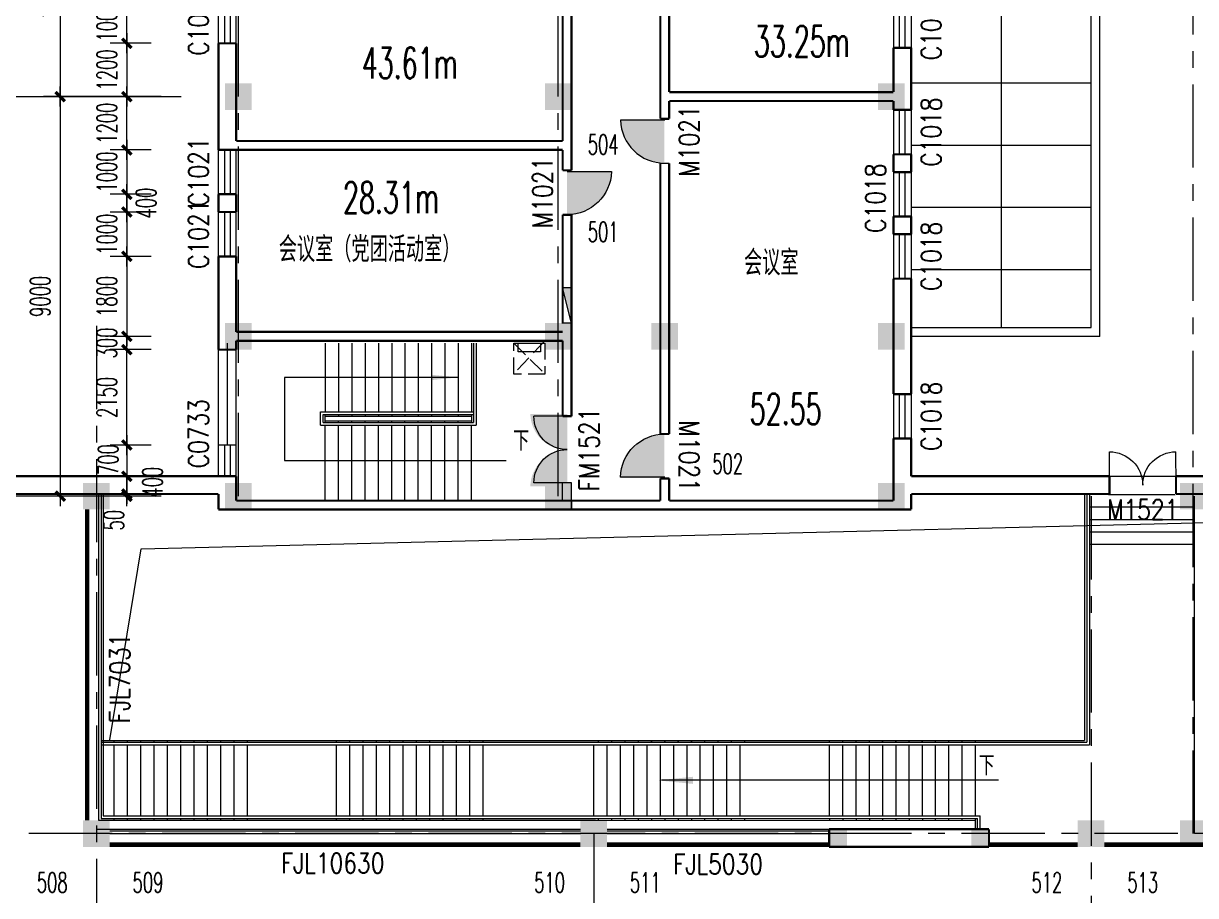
# Model space of a CAD drawing. Extents: x 1575758 to 1999219, y -897052 to -636879.
# Drawn here: x 1929906 to 1956300, y -697603 to -677960 of the extents above; entities that cross this region are included whole.
import ezdxf
from ezdxf.enums import TextEntityAlignment as Align

# ---------------------------------------------------------------- set-up
doc = ezdxf.new("R2010")
doc.units = 0
doc.header["$LTSCALE"] = 1500
doc.header["$MEASUREMENT"] = 0
doc.linetypes.add('CENTER', pattern=[2, 1.25, -0.25, 0.25, -0.25])
doc.linetypes.add('DASH', pattern=[0.35, 0.25, -0.1])
doc.layers.get('0').update_dxf_attribs({"linetype": 'CONTINUOUS', "lineweight": 5})
doc.layers.get('DEFPOINTS').update_dxf_attribs({"linetype": 'CONTINUOUS', "lineweight": 5})
for name, color, linetype, lineweight in [('AXIS', 7, 'CONTINUOUS', 5), ('COLUMN', 7, 'CONTINUOUS', 5), ('DOTE', 7, 'CENTER', 5), ('OTHER', 7, 'CONTINUOUS', 5), ('P-S-TEXT', 7, 'CONTINUOUS', 5), ('PUB_DIM', 7, 'CONTINUOUS', 5), ('STAIR', 7, 'CONTINUOUS', 0), ('WALL', 7, 'CONTINUOUS', 5), ('WINDOW', 7, 'CONTINUOUS', 0), ('WINDOW_TEXT', 7, 'CONTINUOUS', 5), ('我的', 7, 'CONTINUOUS', 5), ('消火栓', 7, 'CONTINUOUS', 5), ('玻璃', 7, 'CONTINUOUS', 5), ('看线', 7, 'CONTINUOUS', 5), ('防火卷帘', 7, 'CONTINUOUS', 5), ('防火卷帘名称', 7, 'CONTINUOUS', 5)]:
    doc.layers.add(name, color=color, linetype=linetype, lineweight=lineweight)
doc.layers.add('防火门', color=10, linetype='CONTINUOUS')
doc.layers.add('防盗门', color=180, linetype='CONTINUOUS')
doc.styles.add('_SIMPLEX', font='SIMPLEX.shx', dxfattribs={"width": 0.6})
doc.styles.add('DIM_FONT', font='romans.shx', dxfattribs={"width": 0.6})
doc.styles.add('H1', font='romans.shx', dxfattribs={"width": 1.2, "bigfont": 'hztxt.shx'})
doc.styles.add('SIMPLEX', font='SIMPLEX.SHX', dxfattribs={"width": 0.6})
doc.dimstyles.new('NORMAL', dxfattribs={"dimscale": 1.5, "dimtxt": 300, "dimasz": 1, "dimexe": 250, "dimexo": 300, "dimgap": 150, "dimtad": 1, "dimdec": 0, "dimdsep": 46, "dimtxsty": 'DIM_FONT', "dimblk1": '_DIMX', "dimblk2": '_DIMX', "dimsah": 1, "dimcen": 2.5, "dimdle": 0.3, "dimclrd": 256, "dimclre": 256, "dimclrt": 256, "dimadec": 0, "dimazin": 0, "dimtfac": 1, "dimtdec": 0, "dimtix": 1, "dimtmove": 2, "dimatfit": 3, "dimldrblk": '_DIMX', "dimfxl": 1, "dimtvp": 1, "dimtolj": 1, "dimtzin": 0, "dimlwd": -1, "dimlwe": -1, "dimarcsym": 0})

# ---------------------------------------------------------------- blocks, each defined once
blk = doc.blocks.new('_FZH')
blk.add_solid([(0.5, -0.5), (-0.5, -0.5), (0.5, 0.5), (-0.5, 0.5)])
blk = doc.blocks.new('_ARROW')
blk.add_solid([(0, 0), (-1, 0.1), (-1, -0.1)])
blk = doc.blocks.new('M_A2ZXL')
blk.add_line((-0.472, 0), (-0.472, -1))
blk.add_arc((-0.5, 0), 1, 271.6231, 0)
blk = doc.blocks.new('_WBLK')
for p, q in [((-0.5, 0.5), (0.5, 0.5)), ((0.5, 0.167), (-0.5, 0.167)), ((0.5, -0.167), (-0.5, -0.167)), ((-0.5, -0.5), (0.5, -0.5))]:
    blk.add_line(p, q)
at = {"layer": 'WINDOW_TEXT', "style": 'SIMPLEX', "flags": 9}
blk.add_attdef('A', text='', height=1, dxfattribs=at).set_placement((0, 1.5), align=Align.MIDDLE)
blk = doc.blocks.new('_DIMX')
blk.add_line((-150, 0), (150, 0))
at = {"const_width": 50}
blk.add_lwpolyline([(-70, -70), (70, 70)], dxfattribs=at)
blk = doc.blocks.new('*D1114')
at = {"layer": 'AXIS'}
for p, q in [((1933004, -679608), (1930359, -679608)), ((1930734, -679609), (1930734, -688606)), ((1933004, -688608), (1930359, -688608))]:
    blk.add_line(p, q, dxfattribs=at)
at = {"layer": 'DEFPOINTS', "color": 0, "lineweight": 5}
for p in [(1933454, -679608), (1930734, -688608), (1933454, -688608)]:
    blk.add_point(p, dxfattribs=at)
at = {"layer": 'AXIS', "xscale": 1.5, "yscale": 1.5, "zscale": 1.5}
for p, rotation in [((1930734, -679608), 90), ((1930734, -688608), 270)]:
    blk.add_blockref('_DIMX', p, dxfattribs=dict(at, rotation=rotation))
at = {"layer": 'AXIS', "insert": (1930284, -684108), "char_height": 450, "attachment_point": 5, "rotation": 90, "style": 'DIM_FONT'}
blk.add_mtext('\\A1;9000', dxfattribs=at)
blk = doc.blocks.new('*D1115')
at = {"layer": 'AXIS'}
for p, q in [((1932692, -653358), (1928859, -653358)), ((1929234, -653359), (1929234, -688606)), ((1932692, -688608), (1928859, -688608))]:
    blk.add_line(p, q, dxfattribs=at)
at = {"layer": 'DEFPOINTS', "color": 0, "lineweight": 5}
for p in [(1933142, -653358), (1929234, -688608), (1933142, -688608)]:
    blk.add_point(p, dxfattribs=at)
at = {"layer": 'AXIS', "xscale": 1.5, "yscale": 1.5, "zscale": 1.5}
for p, rotation in [((1929234, -653358), 90), ((1929234, -688608), 270)]:
    blk.add_blockref('_DIMX', p, dxfattribs=dict(at, rotation=rotation))
at = {"layer": 'AXIS', "insert": (1928784, -670983), "char_height": 450, "attachment_point": 5, "rotation": 90, "style": 'DIM_FONT'}
blk.add_mtext('\\A1;35250', dxfattribs=at)
blk = doc.blocks.new('*D1133')
at = {"layer": 'DEFPOINTS', "color": 0, "lineweight": 5}
for p in [(1932234, -688558), (1933234, -688558), (1933234, -688608)]:
    blk.add_point(p, dxfattribs=at)
at = {"layer": 'PUB_DIM'}
for p, q in [((1932784, -688558), (1931859, -688558)), ((1932784, -688608), (1931859, -688608)), ((1932234, -688556), (1932234, -688555)), ((1932234, -688608), (1932234, -688558)), ((1932234, -688609), (1932234, -688611))]:
    blk.add_line(p, q, dxfattribs=at)
at = {"layer": 'PUB_DIM', "xscale": 1.5, "yscale": 1.5, "zscale": 1.5}
for p, rotation in [((1932234, -688558), 270), ((1932234, -688608), 90)]:
    blk.add_blockref('_DIMX', p, dxfattribs=dict(at, rotation=rotation))
at = {"layer": 'PUB_DIM', "insert": (1931943, -689149), "char_height": 450, "attachment_point": 5, "rotation": 90, "style": 'DIM_FONT'}
blk.add_mtext('\\A1;50', dxfattribs=at)
blk = doc.blocks.new('*D1514')
at = {"layer": 'DEFPOINTS', "color": 0, "lineweight": 5}
for p in [(1933234, -678408), (1932234, -679608), (1933234, -679608)]:
    blk.add_point(p, dxfattribs=at)
at = {"layer": 'PUB_DIM'}
for p, q in [((1932784, -678408), (1931859, -678408)), ((1932234, -678406), (1932234, -678405)), ((1932234, -678408), (1932234, -679608)), ((1932784, -679608), (1931859, -679608)), ((1932234, -679609), (1932234, -679611))]:
    blk.add_line(p, q, dxfattribs=at)
at = {"layer": 'PUB_DIM', "xscale": 1.5, "yscale": 1.5, "zscale": 1.5}
for p, rotation in [((1932234, -678408), 270), ((1932234, -679608), 90)]:
    blk.add_blockref('_DIMX', p, dxfattribs=dict(at, rotation=rotation))
at = {"layer": 'PUB_DIM', "insert": (1931784, -679008), "char_height": 450, "attachment_point": 5, "rotation": 90, "style": 'DIM_FONT'}
blk.add_mtext('\\A1;1200', dxfattribs=at)
blk = doc.blocks.new('*D1515')
at = {"layer": 'DEFPOINTS', "color": 0, "lineweight": 5}
for p in [(1932234, -677408), (1933234, -677408), (1933234, -678408)]:
    blk.add_point(p, dxfattribs=at)
at = {"layer": 'PUB_DIM'}
for p, q in [((1932784, -677408), (1931859, -677408)), ((1932234, -677406), (1932234, -677405)), ((1932234, -678408), (1932234, -677408)), ((1932784, -678408), (1931859, -678408)), ((1932234, -678409), (1932234, -678411))]:
    blk.add_line(p, q, dxfattribs=at)
at = {"layer": 'PUB_DIM', "xscale": 1.5, "yscale": 1.5, "zscale": 1.5}
for p, rotation in [((1932234, -677408), 270), ((1932234, -678408), 90)]:
    blk.add_blockref('_DIMX', p, dxfattribs=dict(at, rotation=rotation))
at = {"layer": 'PUB_DIM', "insert": (1931784, -677908), "char_height": 450, "attachment_point": 5, "rotation": 90, "style": 'DIM_FONT'}
blk.add_mtext('\\A1;1000', dxfattribs=at)
blk = doc.blocks.new('*D1523')
at = {"layer": 'DEFPOINTS', "color": 0, "lineweight": 5}
for p in [(1932234, -679608), (1933234, -679608), (1933234, -680808)]:
    blk.add_point(p, dxfattribs=at)
at = {"layer": 'PUB_DIM'}
for p, q in [((1932784, -679608), (1931859, -679608)), ((1932234, -679606), (1932234, -679605)), ((1932234, -680808), (1932234, -679608)), ((1932784, -680808), (1931859, -680808)), ((1932234, -680809), (1932234, -680811))]:
    blk.add_line(p, q, dxfattribs=at)
at = {"layer": 'PUB_DIM', "xscale": 1.5, "yscale": 1.5, "zscale": 1.5}
for p, rotation in [((1932234, -679608), 270), ((1932234, -680808), 90)]:
    blk.add_blockref('_DIMX', p, dxfattribs=dict(at, rotation=rotation))
at = {"layer": 'PUB_DIM', "insert": (1931784, -680208), "char_height": 450, "attachment_point": 5, "rotation": 90, "style": 'DIM_FONT'}
blk.add_mtext('\\A1;1200', dxfattribs=at)
blk = doc.blocks.new('*D1524')
at = {"layer": 'DEFPOINTS', "color": 0, "lineweight": 5}
for p in [(1933234, -680808), (1932234, -681808), (1933234, -681808)]:
    blk.add_point(p, dxfattribs=at)
at = {"layer": 'PUB_DIM'}
for p, q in [((1932784, -680808), (1931859, -680808)), ((1932234, -680806), (1932234, -680805)), ((1932234, -680808), (1932234, -681808)), ((1932784, -681808), (1931859, -681808)), ((1932234, -681809), (1932234, -681811))]:
    blk.add_line(p, q, dxfattribs=at)
at = {"layer": 'PUB_DIM', "xscale": 1.5, "yscale": 1.5, "zscale": 1.5}
for p, rotation in [((1932234, -680808), 270), ((1932234, -681808), 90)]:
    blk.add_blockref('_DIMX', p, dxfattribs=dict(at, rotation=rotation))
at = {"layer": 'PUB_DIM', "insert": (1931784, -681308), "char_height": 450, "attachment_point": 5, "rotation": 90, "style": 'DIM_FONT'}
blk.add_mtext('\\A1;1000', dxfattribs=at)
blk = doc.blocks.new('*D1525')
at = {"layer": 'DEFPOINTS', "color": 0, "lineweight": 5}
for p in [(1932234, -681808), (1933234, -681808), (1933234, -682208)]:
    blk.add_point(p, dxfattribs=at)
at = {"layer": 'PUB_DIM'}
for p, q in [((1932784, -681808), (1931859, -681808)), ((1932234, -681806), (1932234, -681805)), ((1932234, -682208), (1932234, -681808)), ((1932784, -682208), (1931859, -682208)), ((1932234, -682209), (1932234, -682211))]:
    blk.add_line(p, q, dxfattribs=at)
at = {"layer": 'PUB_DIM', "xscale": 1.5, "yscale": 1.5, "zscale": 1.5}
for p, rotation in [((1932234, -681808), 270), ((1932234, -682208), 90)]:
    blk.add_blockref('_DIMX', p, dxfattribs=dict(at, rotation=rotation))
at = {"layer": 'PUB_DIM', "insert": (1932666, -682008), "char_height": 450, "attachment_point": 5, "rotation": 90, "style": 'DIM_FONT'}
blk.add_mtext('\\A1;400', dxfattribs=at)
blk = doc.blocks.new('*D1526')
at = {"layer": 'DEFPOINTS', "color": 0, "lineweight": 5}
for p in [(1933234, -682208), (1932234, -683208), (1933234, -683208)]:
    blk.add_point(p, dxfattribs=at)
at = {"layer": 'PUB_DIM'}
for p, q in [((1932784, -682208), (1931859, -682208)), ((1932234, -682206), (1932234, -682205)), ((1932234, -682208), (1932234, -683208)), ((1932784, -683208), (1931859, -683208)), ((1932234, -683209), (1932234, -683211))]:
    blk.add_line(p, q, dxfattribs=at)
at = {"layer": 'PUB_DIM', "xscale": 1.5, "yscale": 1.5, "zscale": 1.5}
for p, rotation in [((1932234, -682208), 270), ((1932234, -683208), 90)]:
    blk.add_blockref('_DIMX', p, dxfattribs=dict(at, rotation=rotation))
at = {"layer": 'PUB_DIM', "insert": (1931784, -682708), "char_height": 450, "attachment_point": 5, "rotation": 90, "style": 'DIM_FONT'}
blk.add_mtext('\\A1;1000', dxfattribs=at)
blk = doc.blocks.new('*D1527')
at = {"layer": 'DEFPOINTS', "color": 0, "lineweight": 5}
for p in [(1933234, -683208), (1932234, -685008), (1933234, -685008)]:
    blk.add_point(p, dxfattribs=at)
at = {"layer": 'PUB_DIM'}
for p, q in [((1932784, -683208), (1931859, -683208)), ((1932234, -683209), (1932234, -685006)), ((1932784, -685008), (1931859, -685008))]:
    blk.add_line(p, q, dxfattribs=at)
at = {"layer": 'PUB_DIM', "xscale": 1.5, "yscale": 1.5, "zscale": 1.5}
for p, rotation in [((1932234, -683208), 90), ((1932234, -685008), 270)]:
    blk.add_blockref('_DIMX', p, dxfattribs=dict(at, rotation=rotation))
at = {"layer": 'PUB_DIM', "insert": (1931784, -684108), "char_height": 450, "attachment_point": 5, "rotation": 90, "style": 'DIM_FONT'}
blk.add_mtext('\\A1;1800', dxfattribs=at)
blk = doc.blocks.new('*D1528')
at = {"layer": 'DEFPOINTS', "color": 0, "lineweight": 5}
for p in [(1932234, -685308), (1933234, -685308), (1933234, -687458)]:
    blk.add_point(p, dxfattribs=at)
at = {"layer": 'PUB_DIM'}
for p, q in [((1932784, -685308), (1931859, -685308)), ((1932234, -687456), (1932234, -685309)), ((1932784, -687458), (1931859, -687458))]:
    blk.add_line(p, q, dxfattribs=at)
at = {"layer": 'PUB_DIM', "xscale": 1.5, "yscale": 1.5, "zscale": 1.5}
for p, rotation in [((1932234, -685308), 90), ((1932234, -687458), 270)]:
    blk.add_blockref('_DIMX', p, dxfattribs=dict(at, rotation=rotation))
at = {"layer": 'PUB_DIM', "insert": (1931784, -686383), "char_height": 450, "attachment_point": 5, "rotation": 90, "style": 'DIM_FONT'}
blk.add_mtext('\\A1;2150', dxfattribs=at)
blk = doc.blocks.new('*D1529')
at = {"layer": 'DEFPOINTS', "color": 0, "lineweight": 5}
for p in [(1933234, -687458), (1932234, -688158), (1933234, -688158)]:
    blk.add_point(p, dxfattribs=at)
at = {"layer": 'PUB_DIM'}
for p, q in [((1932784, -687458), (1931859, -687458)), ((1932234, -687459), (1932234, -688156)), ((1932784, -688158), (1931859, -688158))]:
    blk.add_line(p, q, dxfattribs=at)
at = {"layer": 'PUB_DIM', "xscale": 1.5, "yscale": 1.5, "zscale": 1.5}
for p, rotation in [((1932234, -687458), 90), ((1932234, -688158), 270)]:
    blk.add_blockref('_DIMX', p, dxfattribs=dict(at, rotation=rotation))
at = {"layer": 'PUB_DIM', "insert": (1931813, -687783), "char_height": 450, "attachment_point": 5, "rotation": 90, "style": 'DIM_FONT'}
blk.add_mtext('\\A1;700', dxfattribs=at)
blk = doc.blocks.new('M_A3PTU')
for p, q in [((-0.5, 0), (-0.499, -0.498)), ((0.5, 0), (0.499, -0.498))]:
    blk.add_line(p, q)
for centre, start, end in [((-0.498, -0.001), 269.885, 0.0763), ((0.498, -0.001), 179.9237, 270.115)]:
    blk.add_arc(centre, 0.498, start, end)
blk = doc.blocks.new('*D1766')
at = {"layer": 'AXIS'}
for p, q in [((1933004, -675108), (1930359, -675108)), ((1930734, -675109), (1930734, -679606)), ((1933004, -679608), (1930359, -679608))]:
    blk.add_line(p, q, dxfattribs=at)
at = {"layer": 'DEFPOINTS', "color": 0, "lineweight": 5}
for p in [(1933454, -675108), (1930734, -679608), (1933454, -679608)]:
    blk.add_point(p, dxfattribs=at)
at = {"layer": 'AXIS', "xscale": 1.5, "yscale": 1.5, "zscale": 1.5}
for p, rotation in [((1930734, -675108), 90), ((1930734, -679608), 270)]:
    blk.add_blockref('_DIMX', p, dxfattribs=dict(at, rotation=rotation))
at = {"layer": 'AXIS', "insert": (1930284, -677358), "char_height": 450, "attachment_point": 5, "rotation": 90, "style": 'DIM_FONT'}
blk.add_mtext('\\A1;4500', dxfattribs=at)
blk = doc.blocks.new('*D2222')
at = {"layer": 'DEFPOINTS', "color": 0, "lineweight": 5}
for p in [(1932234, -688158), (1933234, -688158), (1933234, -688558)]:
    blk.add_point(p, dxfattribs=at)
at = {"layer": 'PUB_DIM'}
for p, q in [((1932784, -688158), (1931859, -688158)), ((1932234, -688156), (1932234, -688155)), ((1932234, -688558), (1932234, -688158)), ((1932784, -688558), (1931859, -688558)), ((1932234, -688559), (1932234, -688561))]:
    blk.add_line(p, q, dxfattribs=at)
at = {"layer": 'PUB_DIM', "xscale": 1.5, "yscale": 1.5, "zscale": 1.5}
for p, rotation in [((1932234, -688158), 270), ((1932234, -688558), 90)]:
    blk.add_blockref('_DIMX', p, dxfattribs=dict(at, rotation=rotation))
at = {"layer": 'PUB_DIM', "insert": (1932810, -688294), "char_height": 450, "attachment_point": 5, "rotation": 90, "style": 'DIM_FONT'}
blk.add_mtext('\\A1;400', dxfattribs=at)
blk = doc.blocks.new('*D2223')
at = {"layer": 'DEFPOINTS', "color": 0, "lineweight": 5}
for p in [(1932234, -685008), (1933234, -685008), (1933234, -685308)]:
    blk.add_point(p, dxfattribs=at)
at = {"layer": 'PUB_DIM'}
for p, q in [((1932784, -685008), (1931859, -685008)), ((1932234, -685006), (1932234, -685005)), ((1932234, -685308), (1932234, -685008)), ((1932784, -685308), (1931859, -685308)), ((1932234, -685309), (1932234, -685311))]:
    blk.add_line(p, q, dxfattribs=at)
at = {"layer": 'PUB_DIM', "xscale": 1.5, "yscale": 1.5, "zscale": 1.5}
for p, rotation in [((1932234, -685008), 270), ((1932234, -685308), 90)]:
    blk.add_blockref('_DIMX', p, dxfattribs=dict(at, rotation=rotation))
at = {"layer": 'PUB_DIM', "insert": (1931784, -685158), "char_height": 450, "attachment_point": 5, "rotation": 90, "style": 'DIM_FONT'}
blk.add_mtext('\\A1;300', dxfattribs=at)
blk = doc.blocks.new('A$C68C06AB7')
at = {"layer": '消火栓'}
blk.add_hatch(color=256, dxfattribs=at).paths.add_polyline_path([(800, 200), (0, 200), (800, 0)])
blk.add_line((0, 200), (800, 0), dxfattribs=at)
blk.add_lwpolyline([(0, 200), (0, 0), (800, 0), (800, 200)], close=True, dxfattribs=at)

msp = doc.modelspace()

# ---------------------------------------------------------------- hatches: boundary and pattern name
at = {"layer": '防火门'}
for points in [[(1942151.4, -686757.7), (1941319.7, -686757.7, 0.4059403), (1942151.4, -687566.2)], [(1942151.4, -688383.3), (1941319.7, -688383.3, -0.4059403), (1942151.4, -687574.9)]]:
    msp.add_hatch(color=256, dxfattribs=at).paths.add_polyline_path(points)
at = {"layer": '防盗门'}
for points in [[(1944337.9, -680120.1), (1943338.3, -680120.1, 0.4059403), (1944337.9, -681091.8)], [(1942142.2, -681303.8), (1943148.5, -681303.8, -0.4059403), (1942142.2, -682282)], [(1944338.2, -688195.8), (1943338.6, -688196.5, -0.4059403), (1944337.6, -687224.1)]]:
    msp.add_hatch(color=256, dxfattribs=at).paths.add_polyline_path(points)

# ---------------------------------------------------------------- linework, layer by layer
at = {"layer": 'AXIS'}
msp.add_line((1928033.9, -679607.9), (1933454.2, -679607.9), dxfattribs=at)
at = {"layer": 'DOTE'}
for p, q in [((1934747.8, -688608), (1934747.8, -650709.5)), ((1941947.8, -688608), (1941947.8, -650709.5)), ((1956247.8, -696208), (1956247.8, -650709.5)), ((1931547.8, -684772.3), (1931547.8, -719249.1)), ((1953947.8, -688608), (1953947.8, -719224.1)), ((1973903.2, -696208), (1888847.8, -696208)), ((1942747.8, -696207.9), (1942747.8, -719249.1))]:
    msp.add_line(p, q, dxfattribs=at)
at = {"layer": 'OTHER'}
msp.add_lwpolyline([(1931847.9, -694094), (1932559, -689792.9), (1968447.8, -688908)], dxfattribs=at)
at = {"layer": 'PUB_DIM'}
for points in [[(1939697.8, -685933), (1935787.5, -685933), (1935787.5, -687803.5), (1940776.1, -687803.5)], [(1951862.4, -695007.9), (1944271, -695007.9)]]:
    msp.add_lwpolyline(points, dxfattribs=at)
at = {"layer": 'STAIR'}
for p, q in [((1936697.8, -685158), (1936697.8, -686708)), ((1936997.8, -685158), (1936997.8, -686708)), ((1937297.8, -685158), (1937297.8, -686708)), ((1937597.8, -685158), (1937597.8, -686708)), ((1937897.8, -685158), (1937897.8, -686708)), ((1938197.8, -685158), (1938197.8, -686708)), ((1938497.8, -685158), (1938497.8, -686708)), ((1938797.8, -685158), (1938797.8, -686708)), ((1939097.8, -685158), (1939097.8, -686708)), ((1939397.8, -685158), (1939397.8, -686708)), ((1939697.8, -685158), (1939697.8, -686708)), ((1939997.8, -685158), (1939997.8, -686708)), ((1940037.8, -685158), (1940037.8, -686948)), ((1940097.8, -685158), (1940097.8, -687008)), ((1936597.8, -687008), (1936597.8, -686708)), ((1936597.8, -686708), (1940037.8, -686708)), ((1936657.8, -686948), (1936657.8, -686768)), ((1936657.8, -686768), (1940037.8, -686768)), ((1936697.8, -686948), (1936697.8, -686768)), ((1936997.8, -686768), (1936997.8, -686808)), ((1937297.8, -686768), (1937297.8, -686808)), ((1937597.8, -686768), (1937597.8, -686808)), ((1937897.8, -686768), (1937897.8, -686808)), ((1938197.8, -686768), (1938197.8, -686808)), ((1938497.8, -686768), (1938497.8, -686808)), ((1938797.8, -686768), (1938797.8, -686808)), ((1939097.8, -686768), (1939097.8, -686808)), ((1939397.8, -686768), (1939397.8, -686808)), ((1939697.8, -686768), (1939697.8, -686808)), ((1939997.8, -686768), (1939997.8, -686948)), ((1936597.8, -687008), (1940097.8, -687008)), ((1936657.8, -686948), (1940037.8, -686948)), ((1936697.8, -686808), (1939997.8, -686808)), ((1936697.8, -686908), (1939997.8, -686908)), ((1936697.8, -688708), (1936697.8, -687008)), ((1936997.8, -686948), (1936997.8, -686908)), ((1936997.8, -688708), (1936997.8, -687008)), ((1937297.8, -686948), (1937297.8, -686908)), ((1937297.8, -688708), (1937297.8, -687008)), ((1937597.8, -686948), (1937597.8, -686908)), ((1937597.8, -688708), (1937597.8, -687008)), ((1937897.8, -686948), (1937897.8, -686908)), ((1937897.8, -688708), (1937897.8, -687008)), ((1938197.8, -686948), (1938197.8, -686908)), ((1938197.8, -688708), (1938197.8, -687008)), ((1938497.8, -686948), (1938497.8, -686908)), ((1938497.8, -688708), (1938497.8, -687008)), ((1938797.8, -686948), (1938797.8, -686908)), ((1938797.8, -688708), (1938797.8, -687008)), ((1939097.8, -686948), (1939097.8, -686908)), ((1939097.8, -688708), (1939097.8, -687008)), ((1939397.8, -686948), (1939397.8, -686908)), ((1939397.8, -688708), (1939397.8, -687008)), ((1939697.8, -686948), (1939697.8, -686908)), ((1939697.8, -688708), (1939697.8, -687008)), ((1939997.8, -688708), (1939997.8, -687008)), ((1931597.8, -688558), (1931597.8, -695908)), ((1931657.8, -688558), (1931657.8, -695868)), ((1931697.8, -688558), (1931697.8, -695808)), ((1953797.8, -688557.9), (1953797.8, -694108)), ((1953850.4, -688557.9), (1953850.4, -694148)), ((1953910.4, -688557.9), (1953910.4, -694208)), ((1956277.8, -696208), (1956277.8, -688608)), ((1931647.8, -694108), (1953797.8, -694108)), ((1931647.8, -694148), (1953850.4, -694148)), ((1931947.9, -694148), (1931947.9, -694108)), ((1932247.9, -694148), (1932247.9, -694108)), ((1932547.9, -694148), (1932547.9, -694108)), ((1932847.9, -694148), (1932847.9, -694108)), ((1933147.9, -694148), (1933147.9, -694108)), ((1933447.9, -694148), (1933447.9, -694108)), ((1933747.9, -694148), (1933747.9, -694108)), ((1934047.9, -694148), (1934047.9, -694108)), ((1934347.9, -694148), (1934347.9, -694108)), ((1934647.9, -694148), (1934647.9, -694108)), ((1934947.9, -694148), (1934947.9, -694108)), ((1936947.9, -694108), (1936947.9, -694148)), ((1937247.9, -694108), (1937247.9, -694148)), ((1937547.9, -694108), (1937547.9, -694148)), ((1937847.9, -694108), (1937847.9, -694148)), ((1938147.9, -694108), (1938147.9, -694148)), ((1938447.9, -694108), (1938447.9, -694148)), ((1938747.9, -694108), (1938747.9, -694148)), ((1939047.9, -694108), (1939047.9, -694148)), ((1939347.9, -694108), (1939347.9, -694148)), ((1939647.9, -694108), (1939647.9, -694148)), ((1939947.9, -694108), (1939947.9, -694148)), ((1940247.9, -694108), (1940247.9, -694148)), ((1942847.9, -694108), (1942847.9, -694148)), ((1943147.9, -694108), (1943147.9, -694148)), ((1943447.9, -694108), (1943447.9, -694148)), ((1943747.9, -694108), (1943747.9, -694148)), ((1944047.9, -694108), (1944047.9, -694148)), ((1944048.1, -694148), (1944048.1, -694108)), ((1944347.9, -694108), (1944347.9, -694148)), ((1944348.1, -694148), (1944348.1, -694108)), ((1944647.9, -694108), (1944647.9, -694148)), ((1944648.1, -694148), (1944648.1, -694108)), ((1944947.9, -694108), (1944947.9, -694148)), ((1944948.1, -694148), (1944948.1, -694108)), ((1945248.1, -694148), (1945248.1, -694108)), ((1945548.1, -694148), (1945548.1, -694108)), ((1945848.1, -694148), (1945848.1, -694108)), ((1946148.1, -694148), (1946148.1, -694108)), ((1948047.3, -694108), (1948047.3, -694148)), ((1948347.3, -694108), (1948347.3, -694148)), ((1948647.3, -694108), (1948647.3, -694148)), ((1948947.3, -694108), (1948947.3, -694148)), ((1949247.3, -694108), (1949247.3, -694148)), ((1949247.5, -694148), (1949247.5, -694108)), ((1949547.3, -694108), (1949547.3, -694148)), ((1949547.5, -694148), (1949547.5, -694108)), ((1949847.3, -694108), (1949847.3, -694148)), ((1949847.5, -694148), (1949847.5, -694108)), ((1950147.3, -694108), (1950147.3, -694148)), ((1950147.5, -694148), (1950147.5, -694108)), ((1950447.5, -694148), (1950447.5, -694108)), ((1950747.5, -694148), (1950747.5, -694108)), ((1951047.5, -694148), (1951047.5, -694108)), ((1951347.5, -694148), (1951347.5, -694108)), ((1931647.8, -694208), (1953910.4, -694208)), ((1931947.9, -695808), (1931947.9, -694208)), ((1932247.9, -695808), (1932247.9, -694208)), ((1932547.9, -695808), (1932547.9, -694208)), ((1932847.9, -695808), (1932847.9, -694208)), ((1933147.9, -695808), (1933147.9, -694208)), ((1933447.9, -695808), (1933447.9, -694208)), ((1933747.9, -695808), (1933747.9, -694208)), ((1934047.9, -695808), (1934047.9, -694208)), ((1934347.9, -695808), (1934347.9, -694208)), ((1934647.9, -695808), (1934647.9, -694208)), ((1934947.9, -695808), (1934947.9, -694208)), ((1936947.9, -694208), (1936947.9, -695808)), ((1937247.9, -694208), (1937247.9, -695808)), ((1937547.9, -694208), (1937547.9, -695808)), ((1937847.9, -694208), (1937847.9, -695808)), ((1938147.9, -694208), (1938147.9, -695808)), ((1938447.9, -694208), (1938447.9, -695808)), ((1938747.9, -694208), (1938747.9, -695808)), ((1939047.9, -694208), (1939047.9, -695808)), ((1939347.9, -694208), (1939347.9, -695808)), ((1939647.9, -694208), (1939647.9, -695808)), ((1939947.9, -694208), (1939947.9, -695808)), ((1940247.9, -694208), (1940247.9, -695808)), ((1942743.9, -694208), (1942743.9, -695808)), ((1943043.9, -694208), (1943043.9, -695808)), ((1943343.9, -694208), (1943343.9, -695808)), ((1943643.9, -694208), (1943643.9, -695808)), ((1943943.9, -694208), (1943943.9, -695808)), ((1944243.9, -694208), (1944243.9, -695808)), ((1944543.9, -694208), (1944543.9, -695808)), ((1944843.9, -694208), (1944843.9, -695808)), ((1945144.1, -695808), (1945144.1, -694208)), ((1945444.1, -695808), (1945444.1, -694208)), ((1945744.1, -695808), (1945744.1, -694208)), ((1946044.1, -695808), (1946044.1, -694208)), ((1948047.3, -694208), (1948047.3, -695808)), ((1948347.3, -694208), (1948347.3, -695808)), ((1948647.3, -694208), (1948647.3, -695808)), ((1948947.3, -694208), (1948947.3, -695808)), ((1949247.3, -694208), (1949247.3, -695808)), ((1949547.3, -694208), (1949547.3, -695808)), ((1949847.3, -694208), (1949847.3, -695808)), ((1950147.3, -694208), (1950147.3, -695808)), ((1950447.5, -695808), (1950447.5, -694208)), ((1950747.5, -695808), (1950747.5, -694208)), ((1951047.5, -695808), (1951047.5, -694208)), ((1951347.5, -695808), (1951347.5, -694208)), ((1931597.8, -695908), (1942791.2, -695908)), ((1931657.8, -695868), (1942747.9, -695868)), ((1931697.8, -695808), (1942847.9, -695808)), ((1931947.9, -695908), (1931947.9, -695868)), ((1932247.9, -695908), (1932247.9, -695868)), ((1932547.9, -695908), (1932547.9, -695868)), ((1932847.9, -695908), (1932847.9, -695868)), ((1933147.9, -695908), (1933147.9, -695868)), ((1933447.9, -695908), (1933447.9, -695868)), ((1933747.9, -695908), (1933747.9, -695868)), ((1934047.9, -695908), (1934047.9, -695868)), ((1934347.9, -695908), (1934347.9, -695868)), ((1934647.9, -695908), (1934647.9, -695868)), ((1934947.9, -695908), (1934947.9, -695868)), ((1936947.9, -695868), (1936947.9, -695908)), ((1937247.9, -695868), (1937247.9, -695908)), ((1937547.9, -695868), (1937547.9, -695908)), ((1937847.9, -695868), (1937847.9, -695908)), ((1938147.9, -695868), (1938147.9, -695908)), ((1938447.9, -695868), (1938447.9, -695908)), ((1938747.9, -695868), (1938747.9, -695908)), ((1939047.9, -695868), (1939047.9, -695908)), ((1939347.9, -695868), (1939347.9, -695908)), ((1939647.9, -695868), (1939647.9, -695908)), ((1939947.9, -695868), (1939947.9, -695908)), ((1940247.9, -695868), (1940247.9, -695908)), ((1942347.8, -695908), (1951347.8, -695911)), ((1942747.9, -695808), (1951447.8, -695811)), ((1942747.9, -695868), (1951387.8, -695871)), ((1942847.9, -695868), (1942847.9, -695908)), ((1943147.9, -695868), (1943147.9, -695908)), ((1943447.9, -695868), (1943447.9, -695908)), ((1943747.9, -695868), (1943747.9, -695908)), ((1944047.9, -695868), (1944047.9, -695908)), ((1944347.9, -695868), (1944347.9, -695908)), ((1944647.9, -695868), (1944647.9, -695908)), ((1944947.9, -695868), (1944947.9, -695908)), ((1945248.1, -695908), (1945248.1, -695868)), ((1945548.1, -695908), (1945548.1, -695868)), ((1945848.1, -695908), (1945848.1, -695868)), ((1946148.1, -695908), (1946148.1, -695868)), ((1948054.3, -695868), (1948054.3, -695908)), ((1948354.3, -695868), (1948354.3, -695908)), ((1948654.3, -695868), (1948654.3, -695908)), ((1948954.3, -695868), (1948954.3, -695908)), ((1949254.3, -695868), (1949254.3, -695908)), ((1949554.3, -695868), (1949554.3, -695908)), ((1949854.3, -695868), (1949854.3, -695908)), ((1950154.3, -695868), (1950154.3, -695908)), ((1950447.5, -695908), (1950447.5, -695868)), ((1950747.5, -695908), (1950747.5, -695868)), ((1951047.5, -695908), (1951047.5, -695868)), ((1951347.5, -695908), (1951347.5, -695868)), ((1951347.8, -696111), (1951347.8, -695911)), ((1951387.8, -696111), (1951387.8, -695871)), ((1951447.8, -696111), (1951447.8, -695811)), ((1931547.8, -696108), (1942447.8, -696108)), ((1931847.8, -696148), (1942447.8, -696148)), ((1931847.8, -696208), (1942447.8, -696208)), ((1943047.8, -696108), (1948047.5, -696108)), ((1943047.8, -696148), (1948047.5, -696148)), ((1943047.8, -696208), (1948047.5, -696208)), ((1969047.8, -696208), (1956277.8, -696208))]:
    msp.add_line(p, q, dxfattribs=at)
at = {"layer": 'WALL'}
for p, q in [((1944247.6, -681108), (1944447.6, -681108)), ((1942047.8, -688708), (1942047.8, -688308)), ((1942247.8, -688308), (1942047.8, -688308)), ((1942247.8, -688908), (1942247.8, -688308)), ((1954360, -688157.9), (1955860, -688157.9)), ((1954339.3, -688570.1), (1955839.3, -688570.1)), ((1942247.8, -688708), (1942247.8, -688908)), ((1953910.4, -688850.1), (1956277.8, -688850.1)), ((1953910.4, -689130.1), (1956277.8, -689130.1)), ((1953910.4, -689410.1), (1956277.8, -689410.1)), ((1953910.4, -689690.1), (1956277.8, -689690.1))]:
    msp.add_line(p, q, dxfattribs=at)
at = {"layer": 'WALL', "linetype": 'DASH'}
for p, q in [((1941647.8, -685108), (1940947.8, -685858)), ((1940947.8, -685158), (1941647.8, -685858))]:
    msp.add_line(p, q, dxfattribs=at)
at = {"layer": 'WALL', "const_width": 50}
for points in [[(1944247.6, -675108), (1944247.6, -680108)], [(1944447.6, -679508), (1944447.6, -675108)], [(1942047.6, -680608), (1942047.5, -676608)], [(1942247.5, -681269.2), (1942247.5, -676608)], [(1934297.8, -680808), (1934297.8, -678408)], [(1934697.8, -678408), (1934297.8, -678408)], [(1934697.8, -680608), (1934697.8, -678408)], [(1949497.8, -678508), (1949497.8, -679508)], [(1949897.8, -678508), (1949497.8, -678508)], [(1949897.8, -678508), (1949897.8, -679908)], [(1944447.6, -679508), (1949497.8, -679508)], [(1944447.6, -680108), (1944447.6, -679708)], [(1944447.6, -679708), (1949497.8, -679708)], [(1949497.8, -679708), (1949497.8, -679908)], [(1949897.8, -679908), (1949497.8, -679908)], [(1944247.6, -680108), (1944447.6, -680108)], [(1942047.6, -680608), (1934697.8, -680608)], [(1934697.8, -680808), (1934297.8, -680808)], [(1942047.6, -680808), (1934697.8, -680808)], [(1942047.6, -681269.2), (1942047.6, -680808)], [(1949897.8, -680908), (1949497.8, -680908)], [(1949497.8, -681308), (1949497.8, -680908)], [(1949897.8, -681308), (1949897.8, -680908)], [(1944247.6, -681108), (1944247.6, -687208)], [(1944447.6, -687208), (1944447.6, -681108)], [(1942247.6, -681269.2), (1942047.6, -681269.2)], [(1949897.8, -681308), (1949497.8, -681308)], [(1934697.8, -681808), (1934297.8, -681808)], [(1934297.8, -682208), (1934297.8, -681808)], [(1934697.8, -682208), (1934697.8, -681808)], [(1934697.8, -682208), (1934297.8, -682208)], [(1942047.6, -682269.4), (1942047.5, -682269.4)], [(1942247.6, -682269.2), (1942047.6, -682269.2)], [(1942047.7, -684723.1), (1942047.6, -682269.2)], [(1942247.6, -684442.5), (1942247.5, -682269.2)], [(1949497.8, -682708), (1949497.8, -682308)], [(1949897.8, -682308), (1949497.8, -682308)], [(1949897.8, -682708), (1949897.8, -682308)], [(1949897.8, -682708), (1949497.8, -682708)], [(1934297.8, -685308), (1934297.8, -683208)], [(1934697.8, -683208), (1934297.8, -683208)], [(1934697.8, -684908), (1934697.8, -683208)], [(1949497.8, -685008), (1949497.8, -683708)], [(1949897.8, -683708), (1949497.8, -683708)], [(1949897.8, -683708), (1949897.8, -685008)], [(1942047.7, -684723.1), (1942047.6, -684507.7)], [(1942248.1, -686808), (1942247.6, -684442.5)], [(1934697.8, -684908), (1942047.8, -684908)], [(1934697.8, -685108), (1942047.8, -685108)], [(1934697.8, -685308), (1934697.8, -685108)], [(1942047.8, -685108), (1942047.8, -686808)], [(1949497.8, -686308), (1949497.8, -685008)], [(1949897.8, -686308), (1949897.8, -685008)], [(1934297.8, -685308), (1934697.8, -685308)], [(1949897.8, -686308), (1949497.8, -686308)], [(1942248.1, -686808), (1942047.8, -686808)], [(1944247.6, -687208), (1944447.6, -687208)], [(1949497.8, -687308), (1949497.8, -688708)], [(1949897.8, -687308), (1949497.8, -687308)], [(1949897.8, -688157.9), (1949897.8, -687308)], [(1929047.8, -688158), (1934697.8, -688158)], [(1934697.8, -688708), (1934697.8, -688158)], [(1944247.6, -688208), (1944247.6, -688708)], [(1944247.6, -688208), (1944447.6, -688208)], [(1944447.6, -688708), (1944447.6, -688208)], [(1954360, -688557.9), (1954360, -688157.9)], [(1955860, -688557.9), (1955860, -688157.9)], [(1929047.8, -688558), (1934297.8, -688558)], [(1934297.8, -688908), (1934297.8, -688558)], [(1949897.8, -688557.9), (1949897.8, -688908)], [(1949897.8, -688908), (1949497.8, -688908)], [(1948047.5, -696108), (1948047.5, -696508)], [(1948047.5, -696108), (1951647.8, -696108)], [(1951647.8, -696508), (1951647.8, -696108)], [(1951647.8, -696508), (1948047.5, -696508)]]:
    msp.add_lwpolyline(points, dxfattribs=at)
at = {"layer": 'WALL', "linetype": 'DASH'}
msp.add_lwpolyline([(1940947.8, -685158), (1941647.8, -685158), (1941647.8, -685858), (1940947.8, -685858)], close=True, dxfattribs=at)
at = {"layer": 'WALL', "lineweight": 100, "const_width": 50}
for points in [[(1949897.8, -688157.9), (1954360, -688157.9)], [(1955860, -688157.9), (1969047.8, -688157.9)], [(1949897.8, -688557.9), (1954360, -688557.9)], [(1955860, -688557.9), (1969047.8, -688557.9)], [(1944245.6, -688908), (1934297.8, -688908)], [(1944247.6, -688708), (1934697.8, -688708)], [(1949897.8, -688908), (1944245.6, -688908)], [(1944447.6, -688708), (1949497.8, -688708)]]:
    msp.add_lwpolyline(points, dxfattribs=at)
at = {"layer": 'WINDOW'}
for p, q in [((1934297.8, -687458), (1934297.8, -685158)), ((1934497.8, -687458), (1934497.8, -685158)), ((1934697.8, -687458), (1934697.8, -685158)), ((1934697.8, -687458), (1934297.8, -687458))]:
    msp.add_line(p, q, dxfattribs=at)
at = {"layer": '玻璃'}
for p, q in [((1951922.8, -668058), (1951922.8, -684808)), ((1953947.9, -684808), (1953947.9, -668058)), ((1954148.1, -685008), (1954148.1, -668058)), ((1953947.9, -679308), (1949897.8, -679308)), ((1953947.9, -680708), (1949897.8, -680708)), ((1953947.9, -682108), (1949897.8, -682108)), ((1953947.9, -683508), (1949897.8, -683508)), ((1949897.8, -684808), (1953947.9, -684808)), ((1954148.1, -685008), (1949897.8, -685008))]:
    msp.add_line(p, q, dxfattribs=at)
at = {"layer": '看线'}
msp.add_lwpolyline([(1941047.8, -685158), (1941547.8, -685158), (1941547.8, -685358), (1941047.8, -685358)], close=True, dxfattribs=at)
at = {"layer": '防火卷帘', "linetype": 'DASH', "const_width": 100}
for points in [[(1931338.3, -688908), (1931338.3, -695908)], [(1942447.8, -696458), (1931847.8, -696458)], [(1948054.5, -696458), (1943047.8, -696458)], [(1951647.8, -696458), (1953647.8, -696458)], [(1964848, -696458), (1954248, -696458)]]:
    msp.add_lwpolyline(points, dxfattribs=at)

# ---------------------------------------------------------------- block references
at = {"layer": 'COLUMN', "xscale": 600, "yscale": 600, "zscale": 600}
for p in [(1934747.8, -679608), (1941947.8, -679608), (1949447.8, -679608), (1934747.8, -685008), (1941947.8, -685008), (1944347.8, -685008), (1949447.8, -685008), (1931547.8, -688608), (1934747.8, -688608), (1941947.8, -688608), (1941947.8, -688608), (1949447.8, -688608), (1949447.8, -688608), (1956247.8, -688608), (1931547.8, -696208), (1942747.8, -696208), (1953947.8, -696208), (1956247.8, -696208)]:
    msp.add_blockref('_FZH', p, dxfattribs=at)
at = {"layer": 'COLUMN', "extrusion": (0, 0, -1), "xscale": 400, "yscale": 400, "zscale": -400}
for p in [(-1948247.5, -696308), (-1951447.8, -696308)]:
    msp.add_blockref('_FZH', p, dxfattribs=at)
at = {"layer": 'PUB_DIM', "xscale": -600, "yscale": 600, "zscale": 600, "rotation": 180}
msp.add_blockref('_ARROW', (1939697.8, -685933), dxfattribs=at)
at = {"layer": 'PUB_DIM', "xscale": -800, "yscale": 800, "zscale": 800}
msp.add_blockref('_ARROW', (1944181.2, -695007.9), dxfattribs=at)
at = {"layer": 'WINDOW'}
ref = msp.add_blockref('_WBLK', (1934497.8, -677908), dxfattribs=dict(at, xscale=1000, yscale=399.999999998603, zscale=1000, rotation=90))
ref.add_attrib('A', 'C1021', dxfattribs={"layer": 'WINDOW_TEXT', "height": 450, "rotation": 90, "style": '_SIMPLEX', "width": 0.8, "flags": 8}).set_placement((1933847.8, -677908), align=Align.MIDDLE)
ref = msp.add_blockref('_WBLK', (1949697.8, -678008), dxfattribs=dict(at, xscale=1000, yscale=399.9999999795109, zscale=1000, rotation=270))
ref.add_attrib('A', 'C1018', dxfattribs={"layer": 'WINDOW_TEXT', "height": 450, "rotation": 90, "style": '_SIMPLEX', "width": 0.8, "flags": 8}).set_placement((1950347.8, -678008), align=Align.MIDDLE)
ref = msp.add_blockref('_WBLK', (1949697.8, -680408), dxfattribs=dict(at, xscale=1000, yscale=399.9999999792781, zscale=1000, rotation=270))
ref.add_attrib('A', 'C1018', dxfattribs={"layer": 'WINDOW_TEXT', "height": 450, "rotation": 90, "style": '_SIMPLEX', "width": 0.8, "flags": 8}).set_placement((1950347.8, -680408), align=Align.MIDDLE)
ref = msp.add_blockref('M_A2ZXL', (1944347.9, -680608), dxfattribs=dict(at, xscale=1000, yscale=1000, zscale=1000, rotation=270))
ref.add_attrib('A', 'M1021', dxfattribs={"layer": 'WINDOW_TEXT', "height": 450, "rotation": 90, "style": '_SIMPLEX', "width": 0.8, "flags": 8}).set_placement((1944897.9, -680608), align=Align.MIDDLE)
ref = msp.add_blockref('_WBLK', (1934497.8, -681308), dxfattribs=dict(at, xscale=1000, yscale=399.9999999990687, zscale=1000, rotation=90))
ref.add_attrib('A', 'C1021', dxfattribs={"layer": 'WINDOW_TEXT', "height": 450, "rotation": 90, "style": '_SIMPLEX', "width": 0.8, "flags": 8}).set_placement((1933847.8, -681308), align=Align.MIDDLE)
ref = msp.add_blockref('M_A2ZXL', (1942147.6, -681769.4), dxfattribs=dict(at, xscale=-1000, yscale=1000, zscale=1000, rotation=90))
ref.add_attrib('A', 'M1021', dxfattribs={"layer": 'WINDOW_TEXT', "height": 450, "rotation": 90, "style": '_SIMPLEX', "width": 0.8, "flags": 8}).set_placement((1941597.6, -681769.4, -360295.4), align=Align.MIDDLE)
ref = msp.add_blockref('_WBLK', (1949697.8, -681808), dxfattribs=dict(at, xscale=1000, yscale=399.9999999799766, zscale=1000, rotation=270))
ref.add_attrib('A', 'C1018', dxfattribs={"layer": 'WINDOW_TEXT', "height": 450, "rotation": 90, "style": '_SIMPLEX', "width": 0.8, "flags": 8}).set_placement((1949091.7, -681895.9), align=Align.MIDDLE)
ref = msp.add_blockref('_WBLK', (1934497.8, -682708), dxfattribs=dict(at, xscale=1000, yscale=399.999999998603, zscale=1000, rotation=90))
ref.add_attrib('A', 'C1021', dxfattribs={"layer": 'WINDOW_TEXT', "height": 450, "rotation": 90, "style": '_SIMPLEX', "width": 0.8, "flags": 8}).set_placement((1933847.8, -682708), align=Align.MIDDLE)
ref = msp.add_blockref('_WBLK', (1949697.8, -683208), dxfattribs=dict(at, xscale=1000, yscale=399.9999999795109, zscale=1000, rotation=270))
ref.add_attrib('A', 'C1018', dxfattribs={"layer": 'WINDOW_TEXT', "height": 450, "rotation": 90, "style": '_SIMPLEX', "width": 0.8, "flags": 8}).set_placement((1950347.8, -683208), align=Align.MIDDLE)
ref = msp.add_blockref('_WBLK', (1949697.8, -686808), dxfattribs=dict(at, xscale=1000, yscale=399.9999999799766, zscale=1000, rotation=270))
ref.add_attrib('A', 'C1018', dxfattribs={"layer": 'WINDOW_TEXT', "height": 450, "rotation": 90, "style": '_SIMPLEX', "width": 0.8, "flags": 8}).set_placement((1950347.8, -686808), align=Align.MIDDLE)
ref = msp.add_blockref('_WBLK', (1934497.8, -687808), dxfattribs=dict(at, xscale=700, yscale=400.0000000107102, zscale=700, rotation=90))
ref.add_attrib('A', 'C0733', dxfattribs={"layer": 'WINDOW_TEXT', "height": 450, "rotation": 90, "style": '_SIMPLEX', "width": 0.8, "flags": 8}).set_placement((1933847.8, -687200.6), align=Align.MIDDLE)
ref = msp.add_blockref('M_A3PTU', (1942147.8, -687558), dxfattribs=dict(at, xscale=-1500, yscale=1500, zscale=1500, rotation=270))
ref.add_attrib('A', 'FM1521', dxfattribs={"layer": 'WINDOW_TEXT', "height": 450, "rotation": 90, "style": '_SIMPLEX', "width": 0.8, "flags": 8}).set_placement((1942647.9, -687558), align=Align.MIDDLE)
ref = msp.add_blockref('M_A2ZXL', (1944347.9, -687708), dxfattribs=dict(at, xscale=-1000, yscale=1000, zscale=1000, rotation=270.0397998400136))
ref.add_attrib('A', 'M1021', dxfattribs={"layer": 'WINDOW_TEXT', "height": 450, "rotation": 270.0398, "style": '_SIMPLEX', "width": 0.8, "flags": 8}).set_placement((1944897.9, -687707.6), align=Align.MIDDLE)
ref = msp.add_blockref('M_A3PTU', (1955110, -688357.9), dxfattribs=dict(at, xscale=1500, yscale=-1500, zscale=1500))
ref.add_attrib('A', 'M1521', dxfattribs={"layer": 'WINDOW_TEXT', "height": 450, "style": '_SIMPLEX', "width": 0.8, "flags": 8}).set_placement((1955110, -688907.9), align=Align.MIDDLE)
at = {"layer": '消火栓', "xscale": -1, "rotation": 270}
msp.add_blockref('A$C68C06AB7', (1942047.8, -684708), dxfattribs=at)

# ---------------------------------------------------------------- texts
at = {"layer": 'P-S-TEXT', "style": 'H1', "width": 0.8}
msp.add_text('下', height=450, dxfattribs=at).set_placement((1940936, -687583.7))
msp.add_text('下', height=450, rotation=360, dxfattribs=at).set_placement((1951416.3, -694899.6))
at = {"layer": '我的', "color": 0, "lineweight": 5, "attachment_point": 1, "style": 'DIM_FONT'}
for s, insert, char_height, width in [('{\\C3;33.25m}', (1946353.5, -678013), 700, 1923.88), ('{\\C3;43.61m}', (1937523.9, -678501.8), 700, 1558.59), ('504', (1942613.9, -680460.5), 450, 1205.04), ('{\\C3;28.31m}', (1937100.9, -681530.3), 700, 1588.08), ('501', (1942613.9, -682430.5), 450, 1205.04), ('{\\f宋体|b0|i0|c134|p2;会议室（党团活动室）}', (1935655.7, -682777.6), 500, 5274.601), ('{\\f宋体|b0|i0|c134|p2;会议室}', (1946132.3, -683079.4), 500, 2688.593), ('{\\C3;52.55}', (1946260.2, -686293.3), 700, 1996.94), ('502', (1945418, -687654.8), 450, 1205.04), ('508', (1930206.3, -697084.5), 450, 1894.64), ('509', (1932362.9, -697084.4), 450, 1894.64), ('510', (1941406.3, -697084.4), 450, 1894.64), ('511', (1943562.9, -697084.5), 450, 1894.64), ('512', (1952606.3, -697084.5), 450, 1894.64), ('513', (1954762.9, -697084.6), 450, 1894.64)]:
    msp.add_mtext(s, dxfattribs=dict(at, insert=insert, char_height=char_height, width=width))
at = {"layer": '防火卷帘名称', "style": '_SIMPLEX', "width": 0.8}
msp.add_text('FJL7031', height=450, rotation=90, dxfattribs=at).set_placement((1932297.8, -693719.4))
for s, p in [('FJL10630', (1935704.7, -697097.7)), ('FJL5030', (1944538.5, -697120.6))]:
    msp.add_text(s, height=450, dxfattribs=at).set_placement(p)

# ---------------------------------------------------------------- dimensions: what is measured, and where the dimension line sits
at = {"layer": 'AXIS'}
for base, p1, p2, angle, picture, middle in [((1929233.9, -688607.9), (1933141.7, -653357.9), (1933141.7, -688607.9), 270, '*D1115', (1928783.9, -670982.9)), ((1930733.9, -679607.9), (1933454.2, -675108), (1933454.2, -679607.9), 90, '*D1766', (1930283.9, -677357.9)), ((1930733.9, -688607.9), (1933454.2, -679607.9), (1933454.2, -688607.9), 90, '*D1114', (1930283.9, -684107.9))]:
    dim = msp.add_linear_dim(base=base, p1=p1, p2=p2, angle=angle, dimstyle='NORMAL', dxfattribs=at)
    dim.commit()
    dim.dimension.update_dxf_attribs({"geometry": picture, "text_midpoint": middle})
at = {"layer": 'PUB_DIM'}
for p1, p2, distance, picture, middle in [((1933233.9, -678408), (1933233.9, -677408), 1000, '*D1515', (1931783.9, -677908)), ((1933233.9, -678408), (1933233.9, -679607.9), -1000, '*D1514', (1931783.9, -679007.9)), ((1933233.9, -680807.9), (1933233.9, -679607.9), 1000, '*D1523', (1931783.9, -680207.9)), ((1933233.9, -680807.9), (1933233.9, -681807.9), -1000, '*D1524', (1931783.9, -681307.9)), ((1933233.9, -682207.9), (1933233.9, -683207.9), -1000, '*D1526', (1931783.9, -682707.9)), ((1933233.9, -683207.9), (1933233.9, -685007.8), -1000, '*D1527', (1931783.9, -684107.8)), ((1933233.9, -685308), (1933233.9, -685007.8), 1000, '*D2223', (1931783.9, -685157.9)), ((1933233.9, -687457.7), (1933233.9, -685308), 1000, '*D1528', (1931783.9, -686382.8))]:
    dim = msp.add_aligned_dim(p1=p1, p2=p2, distance=distance, dimstyle='NORMAL', dxfattribs=at)
    dim.commit()
    dim.dimension.update_dxf_attribs({"geometry": picture, "text_midpoint": middle})
for base, p1, p2, angle, picture, middle in [((1932233.9, -681807.9), (1933233.9, -682207.9), (1933233.9, -681807.9), 90, '*D1525', (1932665.9, -682007.9)), ((1932233.9, -688158), (1933233.9, -687457.7), (1933233.9, -688158), 270, '*D1529', (1931812.5, -687782.8)), ((1932233.9, -688158), (1933233.9, -688558), (1933233.9, -688158), 90, '*D2222', (1932810.1, -688294.5)), ((1932233.9, -688558), (1933233.9, -688608), (1933233.9, -688558), 90, '*D1133', (1931942.6, -689149.2))]:
    dim = msp.add_linear_dim(base=base, p1=p1, p2=p2, angle=angle, dimstyle='NORMAL', dxfattribs=at)
    dim.commit()
    dim.dimension.update_dxf_attribs({"geometry": picture, "text_midpoint": middle, "dimtype": 161})

doc.saveas('drawing.dxf')
